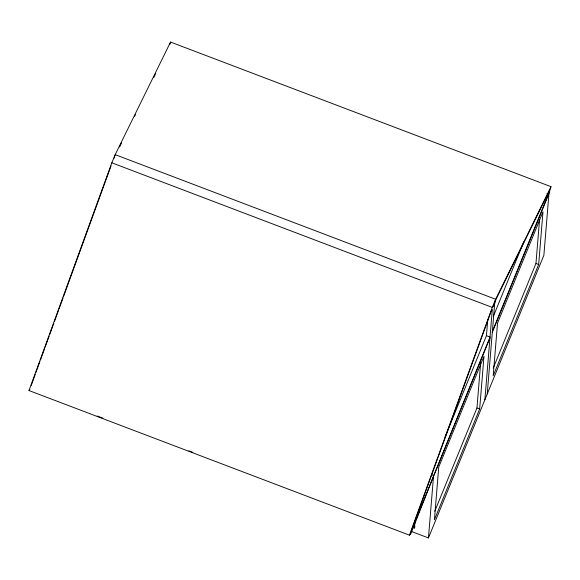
<?xml version="1.0" encoding="UTF-8"?>
<svg xmlns="http://www.w3.org/2000/svg" width="580" height="580" viewBox="0 0 580 580"><rect width="100%" height="100%" fill="white"/><g stroke="black" fill="none" stroke-linecap="round" stroke-linejoin="round"><path stroke-width="0.87" d="M412.764 527.372L414.461 528.017L414.903 522.652M411.539 531.512L428.446 537.943L433.521 476.26L489.948 338.067M434.783 511.248L476.956 407.965L480.704 362.369M479.653 408.987L483.988 356.236L438.748 467.023L434.413 519.767L479.653 408.987L476.956 407.965M444.998 437.175L486.446 335.675L487.758 319.718M484.88 399.75L492.297 309.56L491.564 310.242L411.133 531.432L490.035 337.045L486.446 335.675M487.236 393.987L494.646 303.804L495.893 299.606L549.507 190.552L548.433 194.177L492.376 331.455M493.239 368.097L535.963 263.48L539.559 219.668M538.653 264.502L542.989 211.751L497.531 323.067L493.196 375.811L538.653 264.502L535.963 263.48M433.521 476.26L410.778 533.926L409.451 535.173L29 390.55L111.824 162.799L115.195 154.65L170.549 42.057L551 186.673L548.955 193.582L543.88 255.258L428.446 537.943M114.173 158.101L115.195 154.65L495.646 299.265L551 186.673M169.78 44.645L170.549 42.057M31.211 385.475L35.235 374.412M35.851 372.715L39.875 361.652M40.491 359.955L44.515 348.892M45.131 347.188L49.155 336.132M49.771 334.428L53.795 323.372M54.411 321.668L58.435 310.612M59.051 308.908L63.075 297.852M63.691 296.148L111.026 165.996M409.451 535.173L492.275 307.414L495.646 299.265L493.602 306.175L492.275 307.414L111.824 162.799M493.355 316.354L523.776 241.86M492.304 332.304L548.955 193.582M414.461 528.017L414.983 526.734M119.516 147.037L121.51 142.992M134.632 116.29L135.43 114.673M153.729 77.444L155.723 73.399M29 390.55L29.884 389.724M546.933 193.611L548.433 194.177M431.361 474.628L433.514 475.448M97.288 416.02L102.921 418.158M188.833 450.82L192.85 452.342"/></g></svg>
